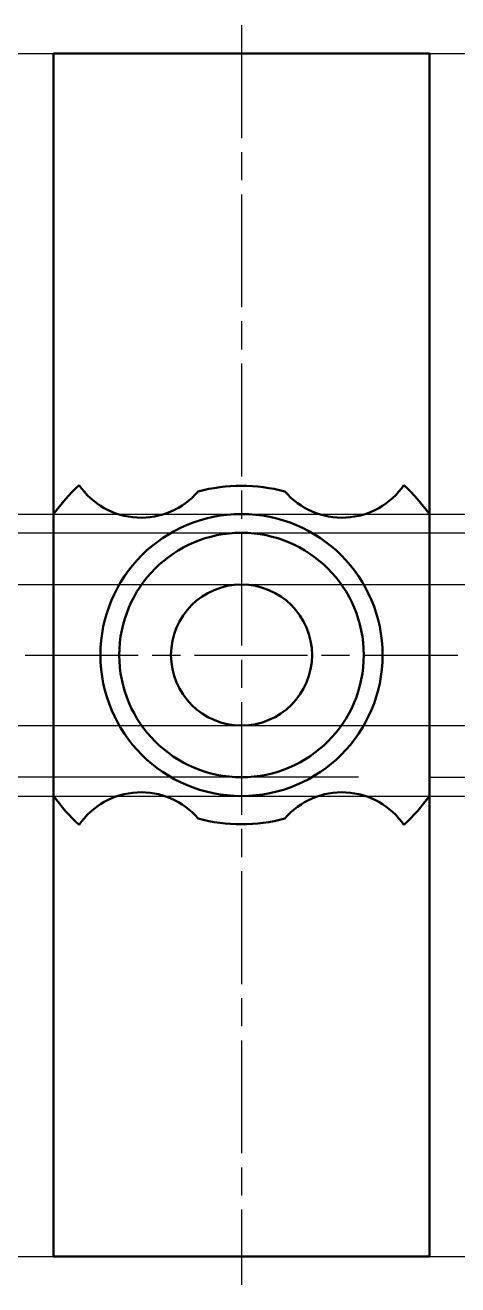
# Model space of a CAD drawing. Header units: millimetres. Extents: x 3047 to 3414, y 1690 to 1916.
# Drawn here: x 3367.7 to 3413.7, y 1781.9 to 1915.9 of the extents above.
import ezdxf

# ---------------------------------------------------------------- set-up
doc = ezdxf.new("R2010")
doc.units = ezdxf.units.MM
doc.linetypes.add('AM_ISO08W050', pattern=[18, 12, -1.5, 3, -1.5])
doc.linetypes.add('Amconstr', pattern=[9999, 9999, 0])
for name, color, linetype, lineweight in [('AM_0', 7, 'Continuous', 50), ('AM_7', 4, 'AM_ISO08W050', 25), ('AM_CL', 1, 'Amconstr', 25)]:
    doc.layers.add(name, color=color, linetype=linetype, lineweight=lineweight)

msp = doc.modelspace()

# ---------------------------------------------------------------- linework, layer by layer
at = {"layer": 'AM_0'}
for p, q in [((3370.75, 1912.87), (3370.75, 1784.87)), ((3410.75, 1912.87), (3370.75, 1912.87)), ((3410.75, 1784.87), (3410.75, 1912.87)), ((3370.75, 1784.87), (3410.75, 1784.87))]:
    msp.add_line(p, q, dxfattribs=at)
for radius in [15, 13, 7.5]:
    msp.add_circle((3390.75, 1848.87), radius, dxfattribs=at)
for centre, radius, start, end in [((3390.75, 1848.87), 25, 133.7, 143.1301), ((3380.07, 1871.48), 8, 214.4931, 319.4331), ((3390.75, 1848.87), 18, 75.1891, 104.8109), ((3401.43, 1871.48), 8, 220.5669, 325.5069), ((3390.75, 1848.87), 25, 36.8699, 46.3), ((3390.75, 1848.87), 25, 216.8699, 226.3), ((3380.07, 1826.27), 8, 40.5669, 145.5069), ((3401.43, 1826.27), 8, 34.4931, 139.4331), ((3390.75, 1848.87), 25, 313.7, 323.1301), ((3390.75, 1848.87), 18, 255.1891, 284.8109)]:
    msp.add_arc(centre, radius, start, end, dxfattribs=at)
at = {"layer": 'AM_7'}
for p, q in [((3390.75, 1915.87), (3390.75, 1781.87)), ((3367.75, 1848.87), (3413.75, 1848.87))]:
    msp.add_line(p, q, dxfattribs=at)
at = {"layer": 'AM_CL'}
for p in [(3114.14, 1912.87), (3164.64, 1863.87), (3178.14, 1861.87), (3178.14, 1856.37), (3178.14, 1841.37), (3176.14, 1833.87), (3114.05, 1784.87)]:
    msp.add_xline(p, (1, 0), dxfattribs=at)
for p, direction in [((3403.2, 1835.87), (-1, 0)), ((3410.75, 1835.87), (1, 0))]:
    msp.add_ray(p, direction, dxfattribs=at)

doc.saveas('drawing.dxf')
